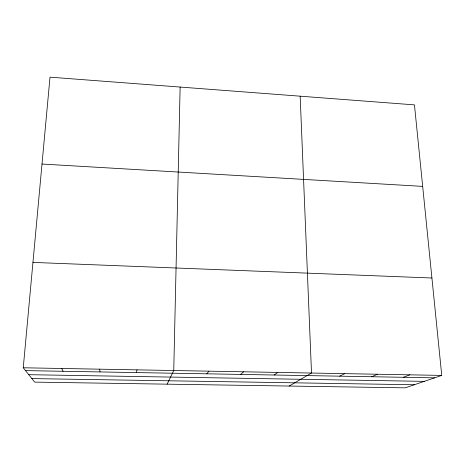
<?xml version="1.0" encoding="UTF-8"?>
<svg xmlns="http://www.w3.org/2000/svg" width="465" height="465" viewBox="0 0 465 465"><rect width="100%" height="100%" fill="white"/><g stroke="black" fill="none" stroke-linecap="round" stroke-linejoin="round"><path stroke-width="0.7" d="M180.129 87.054L173.753 370.524L167.127 384.166M23.25 367.78L50.005 77.161L414.454 104.875L441.75 375.412L405.288 387.839L34.718 382.12L23.25 367.78L441.75 375.412M136.518 372.581L136.972 369.855M206.82 373.819L208.93 371.169M240.719 374.418L243.614 371.797M274.147 375.011L277.803 372.424M289.16 386.049L311.509 373.035L300.158 96.179M339.642 376.168L344.751 373.645M371.721 376.737L377.528 374.244M403.37 377.295L409.863 374.831M28.772 374.685L424.289 381.364M31.893 378.586L414.344 384.753M25.517 370.617L434.601 377.847M32.951 262.4L431.921 278.006M42.007 164.04L422.679 186.384M61.735 368.483L63.066 371.279M99.638 369.175L100.062 371.936"/></g></svg>
